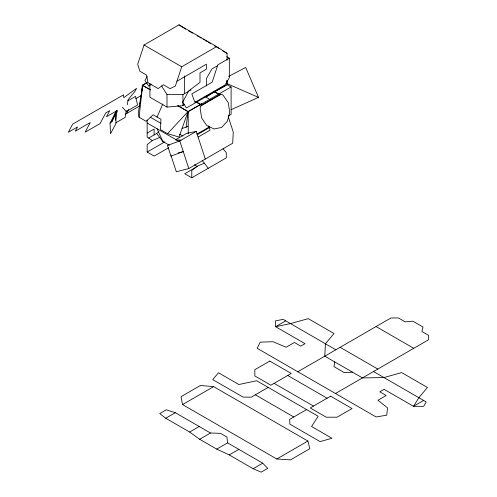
<?xml version="1.0" encoding="UTF-8"?>
<svg xmlns="http://www.w3.org/2000/svg" width="497" height="497" viewBox="0 0 497 497"><rect width="100%" height="100%" fill="white"/><g stroke="black" fill="none" stroke-linecap="round" stroke-linejoin="round"><path stroke-width="0.75" d="M201.683 103.687L188.046 111.558L179.05 137.035L167.557 133.662L160.432 129.568L160.96 119.286L153.113 114.751L146.18 121.336L139.098 117.23L142.589 85.316L147.131 82.688M141.21 96.48L141.39 94.989M141.577 93.504L142.589 85.316L150.585 89.951M182.107 128.375L186.114 127.189L188.046 111.558L177.988 105.78M142.589 85.316L138.265 113.49L139.098 117.23M115.577 120.249L117.162 110.582L106.488 116.72L109.75 110.626L105.737 112.931L100.027 123.623L85.105 132.208L90.268 122.548L75.264 131.177L77.526 126.94L68.344 132.221L72.674 124.113L123.56 94.846L123.741 97.685L136.582 88.36L134.935 91.442L128.207 99.518L127.319 104.743M126.294 110.713L125.151 117.435L115.758 122.834M334.767 361.94L333.947 366.624L344.346 372.632L352.466 372.16M139.732 103.91L140.427 101.686M216.642 46.6L178.97 24.85L144.031 45.022L137.712 64.243L139.85 71.208L146.615 75.115L148.019 82.738L158.152 88.59L163.32 84.757L170.092 88.665L175.391 85.993L181.703 66.772L216.642 46.6L227.067 53.365L227.067 60.205M117.162 110.582L111.738 121.92L115.59 112.527L116.074 123.231L110.52 133.768L110.042 123.07L116.64 110.539M157.046 117.031L162.817 103.96M126.511 113.558L128.667 109.464M147.106 76.495L144.981 80.477L148.771 86.223L150.1 85.453M149.926 83.651L149.926 97.232L166.998 107.091L182.927 105.656L184.344 104.128M167.557 133.662L188.046 111.558M148.665 138.079L156.704 133.438L158.86 131.543M159.73 137.427L152.256 140.57L147.143 144.689L147.143 152.039L154.163 156.089L168.645 147.727M204.354 163.19L196.88 166.333L191.774 170.452L191.774 177.802L184.754 173.751L197.352 166.476M161.674 86.049L166.998 94.579L182.927 94.579L188.903 91.131M142.291 90.529L142.291 85.204L146.982 82.496M127.679 100.928L135.563 96.381L137.582 105.01L126.244 111.552L122.386 107.246M135.706 98.748L141.701 95.287M176.963 81.197L206.379 64.212L206.379 69.17L199.999 72.854L199.999 82.384L188.68 90.945L182.654 102.227L186.443 107.973L211.088 93.747M110.042 123.07L111.359 122.312M125.194 114.322L139.881 105.842M229.334 58.205L217.785 64.871L212.207 82.154L191.817 93.927L194.867 102.332L225.129 84.857L229.334 77.725L229.334 58.205L226.707 56.689M217.798 65.573L211.933 68.959L206.559 78.302L206.559 86.006M189.568 90.746L190.891 89.982M212.418 92.982L225.737 85.291M147.143 133.078L154.095 129.065L154.095 134.942M177.715 105.656L188.214 111.719L231.117 86.944L231.117 114.335L228.434 115.882M220.823 94.039L201.85 104.991L195.861 101.537M147.143 152.039L164.936 141.763M178.125 152.927L183.269 151.604L170.949 156.108L167.452 145.428L179.771 140.924L196.247 131.413L205.292 159.04M196.93 134.072L209.666 126.723M197.079 134.749L209.678 127.474M198.098 137.079L210.094 130.158L208.678 125.84M171.024 155.555L176.329 171.763L188.817 168.551L232.702 143.217L233.267 132.053L228.241 116.702M191.774 177.802L226.265 157.891L226.265 152.579L223.016 148.789M285.744 320.857L275.624 326.703L275.568 320.826L283.184 319.378L335.848 349.782M182.542 404.583L213.642 386.629L307.892 441.044L309.836 448.698L290.478 459.874L276.792 458.998L182.542 404.583L181.026 396.681L200.384 385.504L213.642 386.629M165.731 418.25L175.329 412.715L210.486 433.011L220.531 433.353L226.955 437.068L227.558 442.864L262.714 463.167L267.765 468.348L261.18 472.15L253.116 468.702L229.229 454.91L216.723 449.12L199.645 439.267L189.624 432.042L165.731 418.25L159.761 413.597L166.346 409.795L175.329 412.715M189.624 432.042L199.216 426.507M268.187 387.393L251.283 397.159L243.002 397.084L212.735 379.609L218.494 372.762L238.883 384.535L256.638 380.727L318.161 416.25L311.569 426.501L331.959 438.273L320.105 441.597L289.838 424.121L289.708 419.344L306.618 409.578M297.796 371.756L390.965 317.962L398.414 317.95L405.185 321.857L412.908 321.192L423.04 327.045L421.891 331.505L428.656 335.413L428.644 339.712L335.469 393.506M199.645 439.267L210.486 433.011M216.723 449.12L227.558 442.864M229.229 454.91L238.821 449.369M253.116 468.702L262.714 463.167M276.792 458.998L307.892 441.044M423.624 400.464L413.504 406.304L384.088 389.325L379.795 391.804L386.181 395.488L377.925 400.253L387.492 407.801L386.759 415.181L376.092 416.958L257.173 348.298L260.254 342.141L273.033 341.719L286.11 347.241L294.367 342.476L300.747 346.161L305.04 343.682L275.624 326.703L290.484 323.59L308.264 318.664L334.027 333.537L325.423 343.762L324.777 356.175L362.456 377.925L383.951 377.558L401.663 372.588L427.426 387.461L418.89 397.724L413.504 406.304L423.686 406.341L426.184 401.943L373.52 371.532M186.114 127.189L187.972 126.176M228.558 76.42L245.698 67.468L258.502 97.381L231.173 109.682M149.926 84.72L151.256 84.13M196.247 131.413L186.692 133.364L175.354 139.905L181.144 140.129M226.694 83.496L258.502 97.381M188.531 30.82L192.501 33.113M197.135 35.784L198.458 36.548M199.782 37.312L201.105 38.076M203.087 39.226L204.41 39.99M205.739 40.754L207.063 41.518M208.386 42.282L210.368 43.425M214.337 45.718L218.972 48.395M222.407 50.669L227.067 53.365M227.179 84.676L231.117 86.944M144.031 45.022L181.703 66.772M214.238 91.38L220.14 94.784M214.145 91.746L219.469 94.821M205.062 96.673L210.964 100.083M195.886 101.972L201.788 105.376M142.291 85.204L150.162 89.746M150.274 117.205L160.929 123.349M179.56 134.109L182.89 136.029M147.143 123.007L178.97 141.384M169.415 145.286L162.904 141.533L157.021 128.711M376.074 326.56L413.746 348.31M340.134 347.31L377.807 369.06M287.72 375.477L327.107 398.215M274.108 383.336L313.495 406.074M255.359 394.804L293.783 416.989M178.97 24.85L185.716 29.224M194.489 164.675L196.88 166.333M152.256 140.57L147.143 137.023L147.143 120.032M202.198 160.338L208.224 168.303M156.704 133.438L163.6 142.54M179.771 140.924L188.817 168.551M184.43 75.923L184.654 93.231M227.067 80.719L227.067 84.521M226.918 80.402L226.918 85.043L216.363 90.703L206.559 96.797L206.559 95.256M188.214 111.719L188.214 133.78M182.927 94.579L182.927 105.656M166.998 94.579L166.998 107.091M200.8 105.948L200.136 108.427L201.676 118.006L206.771 125.53L214.058 128.984L221.581 127.443L227.328 121.324L229.757 112.26L228.216 102.68L223.122 95.157L221.128 94.213L200.8 105.948M269.809 361.083L254.824 369.731L254.849 375.956L270.871 385.206L291.23 373.446L269.809 361.083M330.617 396.19L310.258 407.944L326.274 417.194L337.053 417.207L352.038 408.553L330.617 396.19"/></g></svg>
